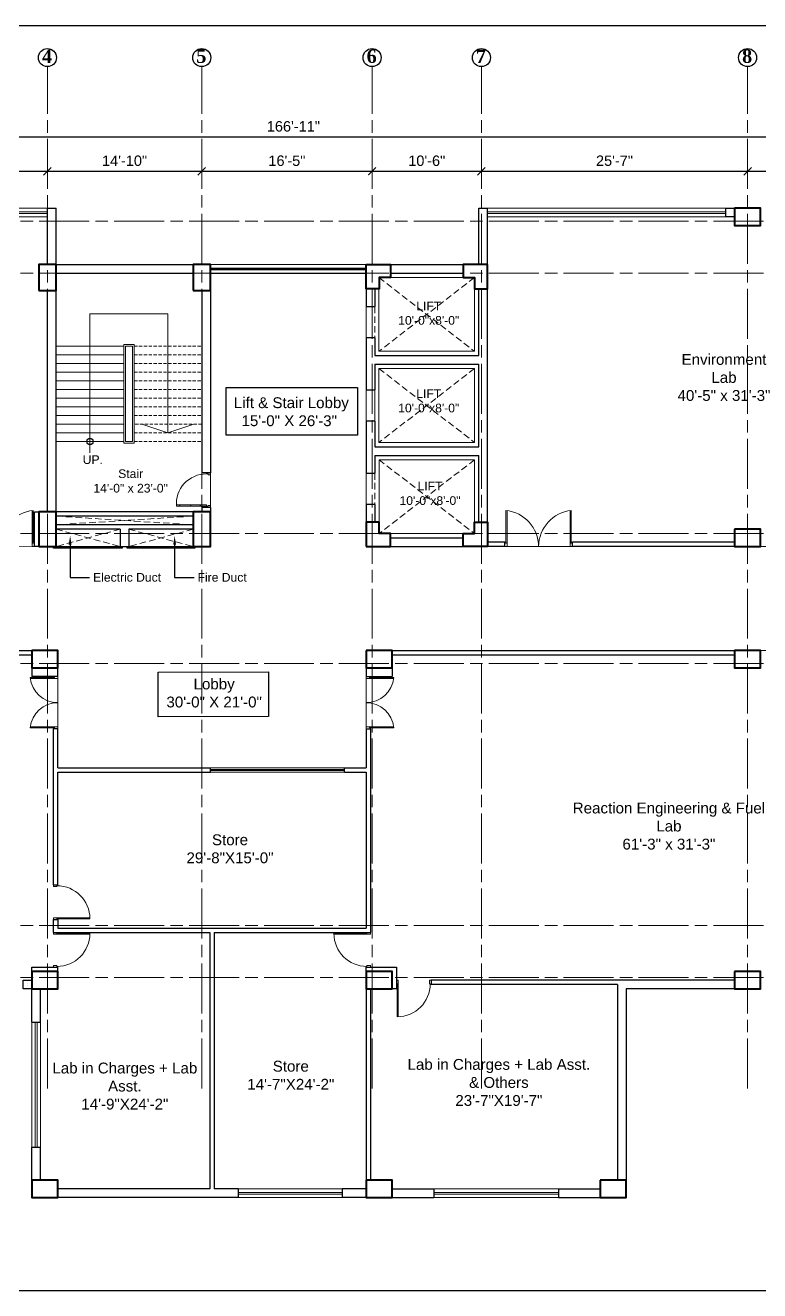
# Model space of a CAD drawing. Header units: inches. Extents: x -12 to 20935469, y -1604 to 24729220.
# Drawn here: x 20888671 to 20889518, y 24721123 to 24722582 of the extents above; entities that cross this region are included whole.
import ezdxf
from ezdxf import colors
from ezdxf.entities.mleader import LeaderData, LeaderLine
from ezdxf.math import Vec2, Vec3

# ---------------------------------------------------------------- set-up
doc = ezdxf.new("R2010")
doc.units = ezdxf.units.IN
doc.header["$LTSCALE"] = 0.03
doc.header["$MEASUREMENT"] = 0
doc.header["$PDMODE"] = 32
doc.header["$PDSIZE"] = 15
doc.linetypes.add('ACAD_ISO08W100', pattern=[36, 24, -3, 6, -3])
doc.linetypes.add('DASHED2', pattern=[0.375, 0.25, -0.125])
for name, color, linetype, lineweight in [('column', 1, 'Continuous', 40), ('Dim Line', 252, 'Continuous', 13), ('Door', 7, 'Continuous', 18), ('Dot', 253, 'Continuous', 0), ('Gas', 21, 'Continuous', 5), ('Grid Line', 252, 'Continuous', 18), ('Hatch', 253, 'Continuous', 15), ('Main Wall', 7, 'Continuous', 30), ('RAIL', 23, 'Continuous', 13), ('STAIR', 46, 'Continuous', 15), ('wind.', 150, 'Continuous', 20)]:
    doc.layers.add(name, color=color, linetype=linetype, lineweight=lineweight)
doc.layers.add('FUR', color=251, linetype='Continuous')
doc.layers.add('TEXT', color=7, linetype='Continuous')
doc.styles.add('2', font='swisscl.ttf')
doc.styles.add('RomanS', font='arial.ttf', dxfattribs={"height": 12})
doc.styles.get("Standard").update_dxf_attribs({"font": 'timesbd.ttf'})
doc.dimstyles.new('Aec_Arch_I', dxfattribs={"dimscale": 96, "dimtxt": 12, "dimasz": 0.09375, "dimexe": 0.125, "dimexo": 0.125, "dimgap": 0.0625, "dimtad": 1, "dimdec": 0, "dimzin": 3, "dimdsep": 46, "dimlunit": 4, "dimtxsty": 'RomanS', "dimblk1": 'ARCHTICK', "dimblk2": 'ARCHTICK', "dimsah": 1, "dimcen": 0.09375, "dimdle": 0.125, "dimadec": 0, "dimazin": 0, "dimtfac": 0.75, "dimtdec": 0, "dimtmove": 2, "dimatfit": 3, "dimldrblk": 'ARCHTICK', "dimfxl": 1, "dimfrac": 1, "dimtolj": 1, "dimtzin": 0, "dimarcsym": 0})

# ---------------------------------------------------------------- blocks, each defined once
blk = doc.blocks.new('Door_45')
at = {"layer": 'Door'}
for p, q in [((1.5, 5), (1.5, 44)), ((1.5, 40), (2.2, 40)), ((2.2, 40), (2.2, 39.5)), ((2.2, 39.5), (2.7, 39.5)), ((2.7, 39.5), (2.7, 40)), ((2.7, 40), (3.5, 40)), ((3.5, 44), (3.5, 5)), ((1.5, 25.8), (2.2, 25.8)), ((2.2, 25.8), (2.2, 25.3)), ((2.2, 25.3), (2.7, 25.3)), ((2.7, 25.8), (3.5, 25.8)), ((2.7, 25.3), (2.7, 25.8)), ((0, 0), (0, 5)), ((0, 5), (1.5, 5)), ((1.5, 12.6), (2.2, 12.6)), ((3.5, 5), (1.5, 5)), ((1.5, 5), (1.5, 3)), ((1.5, 3), (2.5, 3)), ((2.2, 12.6), (2.2, 13.1)), ((2.2, 13.1), (2.7, 13.1)), ((2.5, 3), (2.5, 0)), ((2.7, 13.1), (2.7, 12.6)), ((2.7, 12.6), (3.5, 12.6)), ((42.5, 3), (42.5, 0)), ((43.5, 3), (42.5, 3)), ((45, 5), (43.5, 5)), ((43.5, 5), (43.5, 3)), ((45, 0), (45, 5)), ((2.5, 0), (0, 0)), ((42.5, 0), (45, 0))]:
    blk.add_line(p, q, dxfattribs=at)
blk.add_arc((4.7, 5.3), 38.8, 359.6233, 94.6685, dxfattribs=at)
blk = doc.blocks.new('$D40')
at = {"layer": 'Door'}
for p, q in [((1, 4), (1, 42)), ((2, 0), (2, 42)), ((1, 5), (0, 5)), ((2, 0), (0, 0)), ((2, 4), (1, 4)), ((39, 4), (38, 4)), ((38, 4), (38, 0)), ((40, 0), (38, 0)), ((40, 5), (39, 5)), ((39, 5), (39, 4))]:
    blk.add_line(p, q, dxfattribs=at)
blk.add_arc((1, 4), 38, 0, 90, dxfattribs=at)
blk = doc.blocks.new('_ArchTick')
at = {"color": 0, "linetype": 'ByBlock', "lineweight": 35, "const_width": 0.15}
blk.add_lwpolyline([(-0.5, -0.5), (0.5, 0.5)], dxfattribs=at)
blk = doc.blocks.new('*D8')
at = {"layer": 'Defpoints', "color": 0, "transparency": 16777216}
for p in [(20831396.3, 24724578.2), (20831666.3, 24724578.2), (20831666.3, 24724578.2)]:
    blk.add_point(p, dxfattribs=at)
at = {"layer": 'Dim Line', "color": 0, "lineweight": -2, "transparency": 16777216}
blk.add_line((20831384.3, 24724578.2), (20831678.3, 24724578.2), dxfattribs=at)
at = {"layer": 'Dim Line', "color": 0, "lineweight": -2, "transparency": 16777216, "xscale": 9, "yscale": 9, "zscale": 9, "rotation": 180}
blk.add_blockref('_ArchTick', (20831396.3, 24724578.2), dxfattribs=at)
at = {"layer": 'Dim Line', "color": 0, "lineweight": -2, "transparency": 16777216, "xscale": 9, "yscale": 9, "zscale": 9}
blk.add_blockref('_ArchTick', (20831666.3, 24724578.2), dxfattribs=at)
at = {"layer": 'Dim Line', "color": 0, "transparency": 16777216, "insert": (20831531.3, 24724590.3), "char_height": 12, "attachment_point": 5, "style": 'RomanS'}
blk.add_mtext('\\A1;22\'-6"', dxfattribs=at)
blk = doc.blocks.new('*D9')
at = {"layer": 'Defpoints', "color": 0, "transparency": 16777216}
for p in [(20831666.3, 24724578.2), (20831844.3, 24724578.2), (20831844.3, 24724578.2)]:
    blk.add_point(p, dxfattribs=at)
at = {"layer": 'Dim Line', "color": 0, "lineweight": -2, "transparency": 16777216}
blk.add_line((20831654.3, 24724578.2), (20831856.3, 24724578.2), dxfattribs=at)
at = {"layer": 'Dim Line', "color": 0, "lineweight": -2, "transparency": 16777216, "xscale": 9, "yscale": 9, "zscale": 9, "rotation": 180}
blk.add_blockref('_ArchTick', (20831666.3, 24724578.2), dxfattribs=at)
at = {"layer": 'Dim Line', "color": 0, "lineweight": -2, "transparency": 16777216, "xscale": 9, "yscale": 9, "zscale": 9}
blk.add_blockref('_ArchTick', (20831844.3, 24724578.2), dxfattribs=at)
at = {"layer": 'Dim Line', "color": 0, "transparency": 16777216, "insert": (20831755.3, 24724590.3), "char_height": 12, "attachment_point": 5, "style": 'RomanS'}
blk.add_mtext('\\A1;14\'-10"', dxfattribs=at)
blk = doc.blocks.new('*D21')
at = {"layer": 'Defpoints', "color": 0, "transparency": 16777216}
for p in [(20831844.3, 24724578.2), (20832040.8, 24724578.2), (20832040.8, 24724578.2)]:
    blk.add_point(p, dxfattribs=at)
at = {"layer": 'Dim Line', "color": 0, "lineweight": -2, "transparency": 16777216}
for p, q in [((20831832.3, 24724578.2), (20832052.8, 24724578.2)), ((20831844.3, 24724566.2), (20831844.3, 24724566.2)), ((20832040.8, 24724566.2), (20832040.8, 24724566.2))]:
    blk.add_line(p, q, dxfattribs=at)
at = {"layer": 'Dim Line', "color": 0, "lineweight": -2, "transparency": 16777216, "xscale": 9, "yscale": 9, "zscale": 9, "rotation": 180}
blk.add_blockref('_ArchTick', (20831844.3, 24724578.2), dxfattribs=at)
at = {"layer": 'Dim Line', "color": 0, "lineweight": -2, "transparency": 16777216, "xscale": 9, "yscale": 9, "zscale": 9}
blk.add_blockref('_ArchTick', (20832040.8, 24724578.2), dxfattribs=at)
at = {"layer": 'Dim Line', "color": 0, "transparency": 16777216, "insert": (20831942.5, 24724590.3), "char_height": 12, "attachment_point": 5, "style": 'RomanS'}
blk.add_mtext('\\A1;16\'-5"', dxfattribs=at)
blk = doc.blocks.new('*D22')
at = {"layer": 'Defpoints', "color": 0, "transparency": 16777216}
for p in [(20832040.8, 24724578.2), (20832166.8, 24724578.2), (20832166.8, 24724578.2)]:
    blk.add_point(p, dxfattribs=at)
at = {"layer": 'Dim Line', "color": 0, "lineweight": -2, "transparency": 16777216}
for p, q in [((20832028.8, 24724578.2), (20832178.8, 24724578.2)), ((20832040.8, 24724566.2), (20832040.8, 24724566.2)), ((20832166.8, 24724566.2), (20832166.8, 24724566.2))]:
    blk.add_line(p, q, dxfattribs=at)
at = {"layer": 'Dim Line', "color": 0, "lineweight": -2, "transparency": 16777216, "xscale": 9, "yscale": 9, "zscale": 9, "rotation": 180}
blk.add_blockref('_ArchTick', (20832040.8, 24724578.2), dxfattribs=at)
at = {"layer": 'Dim Line', "color": 0, "lineweight": -2, "transparency": 16777216, "xscale": 9, "yscale": 9, "zscale": 9}
blk.add_blockref('_ArchTick', (20832166.8, 24724578.2), dxfattribs=at)
at = {"layer": 'Dim Line', "color": 0, "transparency": 16777216, "insert": (20832103.8, 24724590.3), "char_height": 12, "attachment_point": 5, "style": 'RomanS'}
blk.add_mtext('\\A1;10\'-6"', dxfattribs=at)
blk = doc.blocks.new('*D23')
at = {"layer": 'Defpoints', "color": 0, "transparency": 16777216}
for p in [(20832166.8, 24724578.2), (20832473.8, 24724578.2), (20832473.8, 24724578.2)]:
    blk.add_point(p, dxfattribs=at)
at = {"layer": 'Dim Line', "color": 0, "lineweight": -2, "transparency": 16777216}
for p, q in [((20832154.8, 24724578.2), (20832485.8, 24724578.2)), ((20832166.8, 24724566.2), (20832166.8, 24724566.2)), ((20832473.8, 24724566.2), (20832473.8, 24724566.2))]:
    blk.add_line(p, q, dxfattribs=at)
at = {"layer": 'Dim Line', "color": 0, "lineweight": -2, "transparency": 16777216, "xscale": 9, "yscale": 9, "zscale": 9, "rotation": 180}
blk.add_blockref('_ArchTick', (20832166.8, 24724578.2), dxfattribs=at)
at = {"layer": 'Dim Line', "color": 0, "lineweight": -2, "transparency": 16777216, "xscale": 9, "yscale": 9, "zscale": 9}
blk.add_blockref('_ArchTick', (20832473.8, 24724578.2), dxfattribs=at)
at = {"layer": 'Dim Line', "color": 0, "transparency": 16777216, "insert": (20832320.3, 24724590.3), "char_height": 12, "attachment_point": 5, "style": 'RomanS'}
blk.add_mtext('\\A1;25\'-7"', dxfattribs=at)
blk = doc.blocks.new('*D10')
at = {"layer": 'Defpoints', "color": 0, "transparency": 16777216}
for p in [(20832473.8, 24724578.2), (20832773.8, 24724578.2), (20832773.8, 24724578.2)]:
    blk.add_point(p, dxfattribs=at)
at = {"layer": 'Dim Line', "color": 0, "lineweight": -2, "transparency": 16777216}
blk.add_line((20832461.8, 24724578.2), (20832785.8, 24724578.2), dxfattribs=at)
at = {"layer": 'Dim Line', "color": 0, "lineweight": -2, "transparency": 16777216, "xscale": 9, "yscale": 9, "zscale": 9, "rotation": 180}
blk.add_blockref('_ArchTick', (20832473.8, 24724578.2), dxfattribs=at)
at = {"layer": 'Dim Line', "color": 0, "lineweight": -2, "transparency": 16777216, "xscale": 9, "yscale": 9, "zscale": 9}
blk.add_blockref('_ArchTick', (20832773.8, 24724578.2), dxfattribs=at)
at = {"layer": 'Dim Line', "color": 0, "transparency": 16777216, "insert": (20832623.8, 24724590.3), "char_height": 12, "attachment_point": 5, "style": 'RomanS'}
blk.add_mtext('\\A1;25\'-0"', dxfattribs=at)
blk = doc.blocks.new('*D13')
at = {"layer": 'Defpoints', "color": 0, "transparency": 16777216}
for p in [(20830948.3, 24724610.7), (20832951.8, 24724617.8), (20832951.8, 24724610.7)]:
    blk.add_point(p, dxfattribs=at)
at = {"layer": 'Dim Line', "color": 0, "lineweight": -2, "transparency": 16777216}
for p, q in [((20830948.3, 24724622.7), (20830948.3, 24724629.8)), ((20832951.8, 24724622.7), (20832951.8, 24724629.8)), ((20830936.3, 24724617.8), (20832963.8, 24724617.8))]:
    blk.add_line(p, q, dxfattribs=at)
at = {"layer": 'Dim Line', "color": 0, "lineweight": -2, "transparency": 16777216, "xscale": 9, "yscale": 9, "zscale": 9, "rotation": 180}
blk.add_blockref('_ArchTick', (20830948.3, 24724617.8), dxfattribs=at)
at = {"layer": 'Dim Line', "color": 0, "lineweight": -2, "transparency": 16777216, "xscale": 9, "yscale": 9, "zscale": 9}
blk.add_blockref('_ArchTick', (20832951.8, 24724617.8), dxfattribs=at)
at = {"layer": 'Dim Line', "color": 0, "transparency": 16777216, "insert": (20831950, 24724629.9), "char_height": 12, "attachment_point": 5, "style": 'RomanS'}
blk.add_mtext('\\A1;166\'-11"', dxfattribs=at)
blk = doc.blocks.new('A$C36295410')
at = {"layer": 'Door'}
for p, q in [((1, 4), (1, 32)), ((2, 0), (2, 32)), ((58, 0), (58, 32)), ((59, 4), (59, 32)), ((1, 5), (0, 5)), ((2, 4), (1, 4)), ((58, 4), (59, 4)), ((59, 5), (60, 5)), ((2, 0), (0, 0)), ((58, 0), (60, 0))]:
    blk.add_line(p, q, dxfattribs=at)
for centre, start, end in [((-2.5, -0.3), 0.5906, 83.7783), ((62.5, -0.3), 96.2217, 179.4094)]:
    blk.add_arc(centre, 32.5, start, end, dxfattribs=at)
blk = doc.blocks.new('fff')
at = {"layer": 'Grid Line', "color": 252, "linetype": 'ACAD_ISO08W100', "lineweight": 9, "ltscale": 80, "true_color": 0x939598}
for p, q in [((20831666.3, 24723521.1), (20831666.3, 24724698.8)), ((20831844.3, 24723521.1), (20831844.3, 24724698.8)), ((20832040.8, 24723521.1), (20832040.8, 24724698.8)), ((20832166.8, 24723521.1), (20832166.8, 24724698.8)), ((20832473.8, 24723521.1), (20832473.8, 24724698.8)), ((20833096.9, 24724520.6), (20830726.1, 24724520.6)), ((20833096.9, 24724460.6), (20830726.1, 24724460.6)), ((20833096.9, 24724160.7), (20830726.1, 24724160.7)), ((20833096.9, 24724010.7), (20830726.1, 24724010.7)), ((20833096.9, 24723708.7), (20830726.1, 24723708.7)), ((20833096.9, 24723648.8), (20830726.1, 24723648.8))]:
    blk.add_line(p, q, dxfattribs=at)
at = {"layer": 'Dim Line'}
for base, p1, p2, picture, middle in [((20832951.7523, 24724617.8128), (20830948.3088, 24724610.7482), (20832951.7523, 24724610.7482), '*D13', (20831950.0306, 24724629.9397)), ((20831666.3, 24724578.2), (20831396.3, 24724578.2), (20831666.3, 24724578.2), '*D8', (20831531.3, 24724590.3)), ((20831844.3, 24724578.2), (20831666.3, 24724578.2), (20831844.3, 24724578.2), '*D9', (20831755.3, 24724590.3)), ((20832040.7792, 24724578.1666), (20831844.25, 24724578.1666), (20832040.7792, 24724578.1666), '*D21', (20831942.5146, 24724590.2934)), ((20832166.8, 24724578.2), (20832040.8, 24724578.2), (20832166.8, 24724578.2), '*D22', (20832103.8, 24724590.3)), ((20832473.8, 24724578.2), (20832166.8, 24724578.2), (20832473.8, 24724578.2), '*D23', (20832320.3, 24724590.3)), ((20832773.8, 24724578.2), (20832473.8, 24724578.2), (20832773.8, 24724578.2), '*D10', (20832623.8, 24724590.3))]:
    dim = blk.add_linear_dim(base=base, p1=p1, p2=p2, dimstyle='Aec_Arch_I', dxfattribs=at)
    dim.commit()
    dim.dimension.update_dxf_attribs({"geometry": picture, "text_midpoint": middle})

msp = doc.modelspace()

# ---------------------------------------------------------------- linework, layer by layer
msp.add_line((20888884.1, 24722296), (20889063.6, 24722296))
for points in [[(20888902.2, 24722164.1), (20889053.9, 24722164.1), (20889053.9, 24722109.5), (20888902.2, 24722109.5)], [(20888703, 24721981), (20888782.3, 24721981), (20888782.3, 24721979), (20888703, 24721979)], [(20888788.1, 24721981), (20888866.3, 24721981), (20888866.3, 24721979), (20888788.1, 24721979)], [(20888824, 24721836), (20888951.2, 24721836.4), (20888951.2, 24721784.9), (20888824, 24721784.5)]]:
    msp.add_lwpolyline(points, close=True)
msp.add_circle((20888745.1, 24722102), 3.61)
at = {"layer": 'column', "lineweight": 40, "ltscale": 20}
for points in [[(20889488.6, 24722370.9), (20889488.6, 24722350.9), (20889518.6, 24722350.9), (20889518.6, 24722370.9)], [(20888686.1, 24722276), (20888706.1, 24722276), (20888706.1, 24722306), (20888686.1, 24722306)], [(20888864.1, 24722276), (20888884.1, 24722276), (20888884.1, 24722306), (20888864.1, 24722306)], [(20888686.1, 24721981), (20888706.1, 24721981), (20888706.1, 24722021), (20888686.1, 24722021)], [(20888864.1, 24721981), (20888884.1, 24721981), (20888884.1, 24722021), (20888864.1, 24722021)], [(20889488.6, 24722001), (20889488.6, 24721981), (20889518.6, 24721981), (20889518.6, 24722001)], [(20888678.1, 24721861), (20888678.1, 24721841), (20888708.1, 24721841), (20888708.1, 24721861)], [(20889063.6, 24721861), (20889063.6, 24721841), (20889093.6, 24721841), (20889093.6, 24721861)], [(20889488.6, 24721861), (20889488.6, 24721841), (20889518.6, 24721841), (20889518.6, 24721861)], [(20888678.1, 24721491), (20888678.1, 24721471), (20888708.1, 24721471), (20888708.1, 24721491)], [(20889063.6, 24721491), (20889063.6, 24721471), (20889093.6, 24721471), (20889093.6, 24721491)], [(20889488.6, 24721491), (20889488.6, 24721471), (20889518.6, 24721471), (20889518.6, 24721491)], [(20888678.1, 24721250.5), (20888678.1, 24721230.5), (20888708.1, 24721230.5), (20888708.1, 24721250.5)], [(20889063.6, 24721250.5), (20889063.6, 24721230.5), (20889093.6, 24721230.5), (20889093.6, 24721250.5)], [(20889333.6, 24721250.5), (20889333.6, 24721230.5), (20889363.6, 24721230.5), (20889363.6, 24721250.5)]]:
    msp.add_lwpolyline(points, close=True, dxfattribs=at)
for points in [[(20889063.6, 24722306), (20889091.6, 24722306), (20889091.6, 24722291), (20889078.6, 24722291), (20889078.6, 24722278), (20889063.6, 24722278), (20889063.6, 24722306)], [(20889203.6, 24722306), (20889175.6, 24722306), (20889175.6, 24722291), (20889188.6, 24722291), (20889188.6, 24722278), (20889203.6, 24722278), (20889203.6, 24722306)], [(20889063.6, 24721981), (20889091.6, 24721981), (20889091.6, 24721996), (20889078.6, 24721996), (20889078.6, 24722009), (20889063.6, 24722009), (20889063.6, 24721981)], [(20889203.6, 24721981), (20889175.6, 24721981), (20889175.6, 24721996), (20889188.6, 24721996), (20889188.6, 24722009), (20889203.6, 24722009), (20889203.6, 24721981)]]:
    msp.add_lwpolyline(points, dxfattribs=at)
at = {"layer": 'Defpoints'}
msp.add_lwpolyline([(20887723.6, 24722581.7), (20890162.5, 24722581.7), (20890162.5, 24721123.2), (20887723.6, 24721123.2)], close=True, dxfattribs=at)
at = {"layer": 'Door'}
for p, q in [((20888678.5, 24721981), (20888678.5, 24722022.6)), ((20888679.8, 24721984.7), (20888679.8, 24722022.6)), ((20889224.9, 24721984.7), (20889224.9, 24722022.6)), ((20889226.2, 24721981), (20889226.2, 24722022.6)), ((20889299, 24721981), (20889299, 24722022.6)), ((20889300.3, 24721984.7), (20889300.3, 24722022.6)), ((20888679.8, 24721986), (20888681.1, 24721986)), ((20889224.9, 24721986), (20889223.6, 24721986)), ((20889300.3, 24721986), (20889301.6, 24721986)), ((20888678.5, 24721984.7), (20888679.8, 24721984.7)), ((20888678.5, 24721981), (20888681.1, 24721981)), ((20889226.2, 24721981), (20889223.6, 24721981)), ((20889226.2, 24721984.7), (20889224.9, 24721984.7)), ((20889299, 24721984.7), (20889300.3, 24721984.7)), ((20889299, 24721981), (20889301.6, 24721981))]:
    msp.add_line(p, q, dxfattribs=at)
for centre, start, end in [((20888684.4, 24721980.6), 96.2217, 179.4094), ((20889220.3, 24721980.6), 0.5906, 83.7783), ((20889304.9, 24721980.6), 96.2217, 179.4094)]:
    msp.add_arc(centre, 42.3, start, end, dxfattribs=at)
at = {"layer": 'Dot', "linetype": 'DASHED2', "lineweight": 0, "ltscale": 1000}
for p, q in [((20889078.5, 24722291), (20889188.6, 24722206)), ((20889188.6, 24722291), (20889078.5, 24722206)), ((20889073.6, 24722257.5), (20889073.6, 24722221.5)), ((20889078.5, 24722186), (20889188.6, 24722101)), ((20889188.6, 24722186), (20889078.5, 24722101)), ((20889063.6, 24722161.5), (20889063.6, 24722125.5)), ((20889078.6, 24722081), (20889188.7, 24721995.9)), ((20889188.7, 24722081), (20889078.6, 24721995.9)), ((20889063.6, 24722065.5), (20889063.6, 24722029.5)), ((20889073.6, 24722065.5), (20889073.6, 24722029.5)), ((20888706.1, 24722016), (20888864.1, 24722006)), ((20888864.1, 24722016), (20888706.1, 24722006)), ((20888780.1, 24722001), (20888706.1, 24721981)), ((20888706.1, 24722001), (20888780.1, 24721981)), ((20888790.1, 24722001), (20888864.1, 24721981)), ((20888864.1, 24722001), (20888790.1, 24721981))]:
    msp.add_line(p, q, dxfattribs=at)
at = {"layer": 'Gas', "color": 0, "lineweight": 5}
for points in [[(20889078.5, 24722206), (20889188.6, 24722206), (20889188.6, 24722291), (20889078.5, 24722291)], [(20888796.1, 24722100), (20888784.1, 24722100), (20888784.1, 24722214), (20888796.1, 24722214)], [(20888794.1, 24722102), (20888786.1, 24722102), (20888786.1, 24722212), (20888794.1, 24722212)], [(20889078.5, 24722101), (20889188.6, 24722101), (20889188.6, 24722186), (20889078.5, 24722186)], [(20889078.6, 24721995.9), (20889188.7, 24721995.9), (20889188.7, 24722081), (20889078.6, 24722081)]]:
    msp.add_lwpolyline(points, close=True, dxfattribs=at)
at = {"layer": 'Hatch', "lineweight": 0}
msp.add_line((20889063.6, 24722257.5), (20889063.6, 24722221.5), dxfattribs=at)
at = {"layer": 'Main Wall'}
for p, q in [((20888696.1, 24722370.9), (20888706.1, 24722370.9)), ((20888696.1, 24722306), (20888696.1, 24722370.9)), ((20888706.1, 24722306), (20888706.1, 24722370.9)), ((20889193.6, 24722370.9), (20889203.6, 24722370.9)), ((20889193.6, 24722306), (20889193.6, 24722370.9)), ((20889203.6, 24722306), (20889203.6, 24722370.9)), ((20888706.1, 24722306), (20888864.1, 24722306)), ((20888706.1, 24722295.9), (20888706.1, 24722296)), ((20888706.1, 24722296), (20888864.1, 24722296)), ((20889091.6, 24722306), (20889175.6, 24722306)), ((20889091.6, 24722296), (20889175.6, 24722296)), ((20888706.1, 24722021), (20888706.1, 24722280)), ((20889203.6, 24722009), (20889203.6, 24722278)), ((20888696.1, 24722021), (20888696.1, 24722276)), ((20888874.1, 24722276), (20888874.1, 24722066)), ((20888884.1, 24722276), (20888884.1, 24722066)), ((20889073.6, 24722201), (20889193.6, 24722201)), ((20889073.6, 24722191), (20889193.6, 24722191)), ((20889073.6, 24722096), (20889193.6, 24722096)), ((20889073.6, 24722086), (20889193.6, 24722086)), ((20888884.1, 24722066), (20888874.1, 24722066)), ((20888864.1, 24722021), (20888706.1, 24722021)), ((20888864.1, 24722016), (20888706.1, 24722016)), ((20888874.1, 24722026), (20888874.1, 24722021)), ((20888884.1, 24722026), (20888874.1, 24722026)), ((20888884.1, 24722026), (20888884.1, 24722021)), ((20888864.1, 24722006), (20888706.1, 24722006)), ((20888780.1, 24722001), (20888706.1, 24722001)), ((20888780.1, 24722001), (20888780.1, 24721981)), ((20888864.1, 24722001), (20888790.1, 24722001)), ((20888790.1, 24722001), (20888790.1, 24721981)), ((20889223.6, 24721986), (20889203.6, 24721986)), ((20889223.6, 24721981), (20889223.6, 24721986)), ((20889488.6, 24721986), (20889301.6, 24721986)), ((20889301.6, 24721981), (20889301.6, 24721986)), ((20888780.1, 24721981), (20888790.1, 24721981)), ((20889091.6, 24721981), (20889175.6, 24721981)), ((20889223.6, 24721981), (20889203.6, 24721981)), ((20889488.6, 24721981), (20889301.6, 24721981)), ((20889093.6, 24721861), (20889488.6, 24721861)), ((20889093.6, 24721856), (20889488.6, 24721856)), ((20888678.1, 24721841), (20888678.1, 24721831)), ((20888708.1, 24721831), (20888708.1, 24721841)), ((20889063.6, 24721841), (20889063.6, 24721831)), ((20889093.6, 24721841), (20889093.6, 24721831)), ((20888708.1, 24721831), (20888678.1, 24721831)), ((20889063.6, 24721831), (20889093.6, 24721831)), ((20888703.1, 24721591), (20888703.1, 24721771)), ((20888708.1, 24721771), (20888703.1, 24721771)), ((20888708.1, 24721726), (20888708.1, 24721771)), ((20889063.6, 24721771), (20889063.6, 24721726)), ((20889063.6, 24721771), (20889068.6, 24721771)), ((20889068.6, 24721771), (20889068.6, 24721536)), ((20888708.1, 24721726), (20888884.1, 24721726)), ((20888884.1, 24721721), (20888884.1, 24721726)), ((20889038.8, 24721726), (20889063.6, 24721726)), ((20889038.8, 24721721), (20889038.8, 24721726)), ((20888708.1, 24721591), (20888708.1, 24721721)), ((20888708.1, 24721721), (20888884.1, 24721721)), ((20889038.8, 24721721), (20889063.6, 24721721)), ((20889063.6, 24721721), (20889063.6, 24721541)), ((20888703.1, 24721591), (20888708.1, 24721591)), ((20888703.1, 24721541), (20888703.1, 24721551)), ((20888703.1, 24721551), (20888708.1, 24721551)), ((20888708.1, 24721551), (20888708.1, 24721541)), ((20888703.1, 24721536), (20888703.1, 24721541)), ((20888703.1, 24721536), (20888883.3, 24721536)), ((20888708.1, 24721541), (20889063.6, 24721541)), ((20888883.3, 24721536), (20888883.3, 24721240.5)), ((20888888.3, 24721536), (20889068.6, 24721536)), ((20888888.3, 24721536), (20888888.3, 24721240.5)), ((20888678.1, 24721491), (20888678.1, 24721496)), ((20888678.1, 24721496), (20888708.1, 24721496)), ((20888708.1, 24721491), (20888708.1, 24721496)), ((20889063.6, 24721491), (20889063.6, 24721496)), ((20889063.6, 24721496), (20889098.6, 24721496)), ((20889098.6, 24721496), (20889098.6, 24721471)), ((20889488.6, 24721481), (20889138.6, 24721481)), ((20889138.6, 24721481), (20889138.6, 24721476)), ((20889353.6, 24721476), (20889138.6, 24721476)), ((20889353.6, 24721476), (20889353.6, 24721250.5)), ((20888678.1, 24721432.8), (20888678.1, 24721471)), ((20888688.1, 24721432.8), (20888688.1, 24721471)), ((20889063.6, 24721471), (20889063.6, 24721250.5)), ((20889068.6, 24721471), (20889068.6, 24721250.5)), ((20889098.6, 24721471), (20889093.6, 24721471)), ((20889488.6, 24721471), (20889363.6, 24721471)), ((20889363.6, 24721471), (20889363.6, 24721250.5)), ((20888678.1, 24721432.8), (20888688.1, 24721432.8)), ((20888678.1, 24721250.5), (20888678.1, 24721288.8)), ((20888678.1, 24721288.8), (20888688.1, 24721288.8)), ((20888688.1, 24721250.5), (20888688.1, 24721288.8)), ((20888883.3, 24721240.5), (20888708.1, 24721240.5)), ((20888916, 24721230.5), (20888708.1, 24721230.5)), ((20888916, 24721240.5), (20888888.3, 24721240.5)), ((20888916, 24721240.5), (20888916, 24721230.5)), ((20889063.6, 24721240.5), (20889036, 24721240.5)), ((20889036, 24721240.5), (20889036, 24721230.5)), ((20889063.6, 24721230.5), (20889036, 24721230.5)), ((20889073.6, 24721230.5), (20889141.6, 24721230.5)), ((20889093.6, 24721240.5), (20889141.6, 24721240.5)), ((20889141.6, 24721240.5), (20889141.6, 24721230.5)), ((20889285.6, 24721240.5), (20889333.6, 24721240.5)), ((20889285.6, 24721240.5), (20889285.6, 24721230.5)), ((20889285.6, 24721230.5), (20889333.6, 24721230.5))]:
    msp.add_line(p, q, dxfattribs=at)
at = {"layer": 'Main Wall', "lineweight": 13}
msp.add_line((20889073.6, 24722161.5), (20889073.6, 24722125.5), dxfattribs=at)
at = {"layer": 'Main Wall', "lineweight": 30}
msp.add_lwpolyline([(20889478.6, 24722370.9), (20889488.6, 24722370.9), (20889488.6, 24722360.9), (20889478.6, 24722360.9)], close=True, dxfattribs=at)
at = {"layer": 'Main Wall'}
for points in [[(20889063.6, 24722278), (20889063.6, 24722257.5), (20889073.6, 24722257.5)], [(20889073.6, 24722278), (20889073.6, 24722257.5)], [(20889193.6, 24722201), (20889193.6, 24722278)], [(20889073.6, 24722221.5), (20889063.6, 24722221.5), (20889063.6, 24722161.5), (20889073.6, 24722161.5)], [(20889073.6, 24722221.5), (20889073.6, 24722201)], [(20889073.6, 24722191), (20889073.6, 24722161.5)], [(20889193.6, 24722096), (20889193.6, 24722191)], [(20889073.6, 24722125.5), (20889063.6, 24722125.5), (20889063.6, 24722065.5), (20889073.6, 24722065.5)], [(20889073.6, 24722125.5), (20889073.6, 24722096)], [(20889073.6, 24722086), (20889073.6, 24722065.5)], [(20889193.6, 24722009), (20889193.6, 24722086)], [(20889073.6, 24722029.5), (20889063.6, 24722029.5), (20889063.6, 24722009), (20889063.6, 24722009)], [(20889073.6, 24722029.5), (20889073.6, 24722009)], [(20889091.6, 24721991), (20889175.6, 24721991)], [(20888441.1, 24721861), (20888678.1, 24721861)], [(20888441.1, 24721856), (20888678.1, 24721856)]]:
    msp.add_lwpolyline(points, dxfattribs=at)
for points in [[(20888681.1, 24722021), (20888686.1, 24722021), (20888686.1, 24721981), (20888681.1, 24721981)], [(20888668.1, 24721481), (20888678.1, 24721481), (20888678.1, 24721471), (20888668.1, 24721471)]]:
    msp.add_lwpolyline(points, close=True, dxfattribs=at)
at = {"layer": 'RAIL', "lineweight": 9}
for p, q in [((20888745.1, 24722088.9), (20888745.1, 24722249)), ((20888745.1, 24722249), (20888835.1, 24722249)), ((20888835.1, 24722249), (20888835.1, 24722112)), ((20888805.1, 24722122), (20888835.1, 24722112)), ((20888835.1, 24722112), (20888865.1, 24722122))]:
    msp.add_line(p, q, dxfattribs=at)
at = {"layer": 'STAIR', "color": 32, "lineweight": 5}
for p, q in [((20888706.1, 24722212), (20888784.1, 24722212)), ((20888706.1, 24722202), (20888784.1, 24722202)), ((20888706.1, 24722192), (20888784.1, 24722192)), ((20888706.1, 24722182), (20888784.1, 24722182)), ((20888706.1, 24722172), (20888784.1, 24722172)), ((20888706.1, 24722162), (20888784.1, 24722162)), ((20888706.1, 24722152), (20888784.1, 24722152)), ((20888706.1, 24722142), (20888784.1, 24722142)), ((20888706.1, 24722132), (20888784.1, 24722132)), ((20888706.1, 24722122), (20888784.1, 24722122)), ((20888706.1, 24722112), (20888784.1, 24722112)), ((20888706.1, 24722102), (20888784.1, 24722102))]:
    msp.add_line(p, q, dxfattribs=at)
at = {"layer": 'STAIR', "color": 32, "linetype": 'DASHED2', "lineweight": 5, "ltscale": 500}
for p, q in [((20888796.1, 24722212), (20888874.1, 24722212)), ((20888796.1, 24722202), (20888874.1, 24722202)), ((20888796.1, 24722192), (20888874.1, 24722192)), ((20888796.1, 24722182), (20888874.1, 24722182)), ((20888796.1, 24722172), (20888874.1, 24722172)), ((20888796.1, 24722162), (20888874.1, 24722162)), ((20888796.1, 24722152), (20888874.1, 24722152)), ((20888796.1, 24722142), (20888874.1, 24722142)), ((20888796.1, 24722132), (20888874.1, 24722132)), ((20888874.1, 24722122), (20888796.1, 24722122)), ((20888814.1, 24722122), (20888874.1, 24722122)), ((20888796.1, 24722112), (20888874.1, 24722112)), ((20888796.1, 24722102), (20888874.1, 24722102))]:
    msp.add_line(p, q, dxfattribs=at)
at = {"layer": 'TEXT'}
for centre in [(20888696.1, 24722544.5), (20888874.1, 24722544.5), (20889070.6, 24722544.5), (20889196.6, 24722544.5), (20889503.6, 24722544.5)]:
    msp.add_circle(centre, 10.4, dxfattribs=at)
at = {"layer": 'wind.', "lineweight": 5}
for p, q in [((20888451.1, 24722370.9), (20888696.1, 24722370.9)), ((20888451.1, 24722366.9), (20888696.1, 24722366.9)), ((20888451.1, 24722364.9), (20888696.1, 24722364.9)), ((20889203.6, 24722370.9), (20889478.6, 24722370.9)), ((20889203.6, 24722366.9), (20889478.6, 24722366.9)), ((20889203.6, 24722364.9), (20889478.6, 24722364.9)), ((20888451.1, 24722360.9), (20888696.1, 24722360.9)), ((20889203.6, 24722360.9), (20889478.6, 24722360.9)), ((20888884.1, 24722306), (20889063.6, 24722306)), ((20888884.1, 24722302), (20889063.6, 24722302)), ((20888884.1, 24722301), (20889063.6, 24722301)), ((20888884.1, 24722300), (20889063.6, 24722300)), ((20888884.1, 24721726), (20889038.8, 24721726)), ((20888884.1, 24721724), (20889038.8, 24721724)), ((20888884.1, 24721723), (20889038.8, 24721723)), ((20888884.1, 24721721), (20889038.8, 24721721)), ((20888678.1, 24721288.8), (20888678.1, 24721432.8)), ((20888682.1, 24721288.8), (20888682.1, 24721432.8)), ((20888684.1, 24721288.8), (20888684.1, 24721432.8)), ((20888688.1, 24721432.8), (20888688.1, 24721288.8)), ((20889036, 24721240.5), (20888916, 24721240.5)), ((20889036, 24721236.5), (20888916, 24721236.5)), ((20889036, 24721234.5), (20888916, 24721234.5)), ((20889036, 24721230.5), (20888916, 24721230.5)), ((20889141.6, 24721240.5), (20889285.6, 24721240.5)), ((20889141.6, 24721236.5), (20889285.6, 24721236.5)), ((20889141.6, 24721234.5), (20889285.6, 24721234.5)), ((20889141.6, 24721230.5), (20889285.6, 24721230.5))]:
    msp.add_line(p, q, dxfattribs=at)
at = {"layer": 'wind.'}
for p, q in [((20888673.1, 24721477), (20888673.1, 24721477)), ((20888673.1, 24721475), (20888673.1, 24721475)), ((20888678.1, 24721477), (20888678.1, 24721477)), ((20888678.1, 24721475), (20888678.1, 24721475))]:
    msp.add_line(p, q, dxfattribs=at)
at = {"layer": 'wind.', "lineweight": 5}
msp.add_lwpolyline([(20888062.1, 24721981.2), (20888884.1, 24721981), (20888884.1, 24722296), (20889063.6, 24722296), (20889063.6, 24721981), (20889897.6, 24721981), (20889897.6, 24721861), (20889063.6, 24721861), (20889063.6, 24721726), (20888708.1, 24721726), (20888708.1, 24721861), (20888062.1, 24721861), (20888062.1, 24721981.2)], dxfattribs=at)

# ---------------------------------------------------------------- block references
msp.add_blockref('fff', (57029.8, -2164.7))
at = {"layer": 'Door', "color": 250, "ltscale": 20, "xscale": 0.8888888888759539, "yscale": 0.8888888888759539, "zscale": 0.8888888888759539, "rotation": 90.00000000000001}
msp.add_blockref('Door_45', (20888884, 24722026), dxfattribs=at)
at = {"layer": 'Door', "xscale": -1}
for p, rotation in [((20888703.1, 24721551), 270), ((20889068.6, 24721536), 90), ((20889098.6, 24721481), 180)]:
    msp.add_blockref('$D40', p, dxfattribs=dict(at, rotation=rotation))
at = {"layer": 'Door', "rotation": 270}
msp.add_blockref('$D40', (20888703.1, 24721536), dxfattribs=at)
at = {"layer": 'FUR', "rotation": 90.00000000000001}
msp.add_blockref('A$C36295410', (20888708.1, 24721771), dxfattribs=at)
at = {"layer": 'FUR', "xscale": -1, "rotation": 270}
msp.add_blockref('A$C36295410', (20889063.6, 24721771), dxfattribs=at)

# ---------------------------------------------------------------- texts
at = {"layer": 'TEXT', "char_height": 15.44, "width": 227.458, "attachment_point": 8, "rotation": 0}
for s, insert in [('\\A1;4', (20888695.6, 24722538.2)), ('\\A1;5', (20888873.6, 24722538.2)), ('\\A1;6', (20889070.1, 24722538.2)), ('\\A1;7', (20889196.1, 24722538.2)), ('\\A1;8', (20889503.1, 24722538.2))]:
    msp.add_mtext(s, dxfattribs=dict(at, insert=insert))
at = {"layer": 'TEXT', "color": 250, "lineweight": 30, "ltscale": 20, "char_height": 10, "attachment_point": 1, "style": '2'}
for width, insert in [(748.022, (20888761.9, 24722263.3)), (748.022, (20888761.9, 24722162.3)), (72.173, (20889101.3, 24722055.6))]:
    msp.add_mtext_dynamic_manual_height_columns('\\pxqc;{\\fArial|b0|i0|c0|p34;\\C256;LIFT\\P10\'-0"x8\'-0"}', width=width, gutter_width=0.5, heights=[0], dxfattribs=dict(at, insert=insert))
at = {"layer": 'TEXT', "color": 30, "lineweight": 5, "ltscale": 20, "attachment_point": 2, "style": '2'}
for s, width, gutter_width, insert, char_height in [('\\pxsm1;{\\fArial|b0|i0|c0|p34;\\C0;Environment\\PLab \\P40\'-5" x 31\'-3" }', 276.855, 0.75, (20889476.4, 24722202.9), 12.476), ('\\pxsm1,qc;{\\fArial|b0|i0|c0|p34;\\C0; Lift & Stair Lobby\\P15\'-0" X 26\'-3" }', 146.388, 0.75, (20888975, 24722153), 12.476), ('{\\fArial|b0|i0|c0|p34;\\C0;UP.}', 104.76, 0.5, (20888748.5, 24722086.1), 10), ('\\pxsm1;{\\fArial|b0|i0|c0|p34;\\C0;Stair\\P14\'-0" x 23\'-0"  }', 114.807, 0.282, (20888792.1, 24722069.9), 10), ('\\pxsm1,qc;{\\fArial|b0|i0|c0|p34;\\C0;Lobby\\P30\'-0" X 21\'-0" }', 146.388, 0.75, (20888888.4, 24721828.8), 12.476), ('\\pxsm1;{\\fArial|b0|i0|c0|p34;\\C0;Reaction Engineering & Fuel Lab\\P61\'-3" x 31\'-3" }', 235.094, 0.75, (20889412.9, 24721685.8), 12.476), ('{\\fArial|b0|i0|c0|p34;\\C0;Store\\P29\'-8"X15\'-0"}', 104.76, 0.5, (20888906.7, 24721649.2), 12.476), ('{\\fArial|b0|i0|c0|p34;\\C0;Store\\P14\'-7"X24\'-2"}', 104.76, 0.5, (20888976.8, 24721388.2), 12.476), ('{\\fArial|b0|i0|c0|p34;\\C0;Lab in Charges + Lab Asst.\\P& Others \\P23\'-7"X19\'-7"}', 267.846, 0.5, (20889216.8, 24721390.3), 12.476), ('{\\fArial|b0|i0|c0|p34;\\C0;Lab in Charges + Lab Asst. \\P14\'-9"X24\'-2"}', 169.717, 0.5, (20888785.4, 24721386.1), 12.476)]:
    msp.add_mtext_dynamic_manual_height_columns(s, width=width, gutter_width=gutter_width, heights=[0], dxfattribs=dict(at, insert=insert, char_height=char_height))

# ---------------------------------------------------------------- leaders
at = {"layer": 'TEXT', "lineweight": 5, "ltscale": 20}
ml = msp.add_multileader_mtext('Standard', dxfattribs=at)
ml.set_content('{\\fArial|b0|i0|c0|p34; Electric Duct}', color=256)
ml.set_leader_properties()
ml.build(insert=Vec2(0, 0))
ml.multileader.update_dxf_attribs({"text_right_attachment_type": 6, "dogleg_length": 0.36, "arrow_head_size": 10})
ctx = ml.context
ctx.base_point, ctx.char_height, ctx.arrow_head_size, ctx.landing_gap_size, ctx.plane_origin = Vec3(20888744.8, 24721945.4), 10, 10, 0.09, Vec3(20888722.3, 24721993.3)
ctx.right_attachment = 6
notes = []
notes.append((ctx, [(0, (1, 1, 0), (20888722.3, 24721945.4), (1, 0), 22.5, [(0, [(20888722.3, 24721993.3)], 0, [])])]))
ctx.mtext.insert, ctx.mtext.width, ctx.mtext.defined_height, ctx.mtext.flow_direction = Vec3(20888744.9, 24721950.5), 232.704, 29.8, 5
ml = msp.add_multileader_mtext('Standard', dxfattribs=at)
ml.set_content('{\\fArial|b0|i0|c0|p34; Fire Duct}', color=256)
ml.set_leader_properties()
ml.build(insert=Vec2(0, 0))
ml.multileader.update_dxf_attribs({"text_right_attachment_type": 6, "dogleg_length": 0.36, "arrow_head_size": 10})
ctx = ml.context
ctx.base_point, ctx.char_height, ctx.arrow_head_size, ctx.landing_gap_size, ctx.plane_origin = Vec3(20888865.3, 24721945.4), 10, 10, 0.09, Vec3(20888842.8, 24721993.3)
ctx.right_attachment = 6
notes.append((ctx, [(0, (1, 1, 0), (20888842.8, 24721945.4), (1, 0), 22.5, [(0, [(20888842.8, 24721993.3)], 0, [])])]))
ctx.mtext.insert, ctx.mtext.width, ctx.mtext.defined_height, ctx.mtext.flow_direction = Vec3(20888865.4, 24721950.5), 232.704, 29.8, 5
for ctx, leaders in notes:
    for number, flags, end, landing, length, lines in leaders:
        leader = LeaderData()
        leader.index, (leader.has_last_leader_line, leader.has_dogleg_vector, leader.attachment_direction) = number, flags
        leader.last_leader_point, leader.dogleg_vector, leader.dogleg_length = Vec3(end), Vec3(landing), length
        for number, points, colour, breaks in lines:
            line = LeaderLine()
            line.index, line.vertices, line.color, line.breaks = number, Vec3.list(points), colors.encode_raw_color(colour), breaks
            leader.lines.append(line)
        ctx.leaders.append(leader)

doc.saveas('drawing.dxf')
